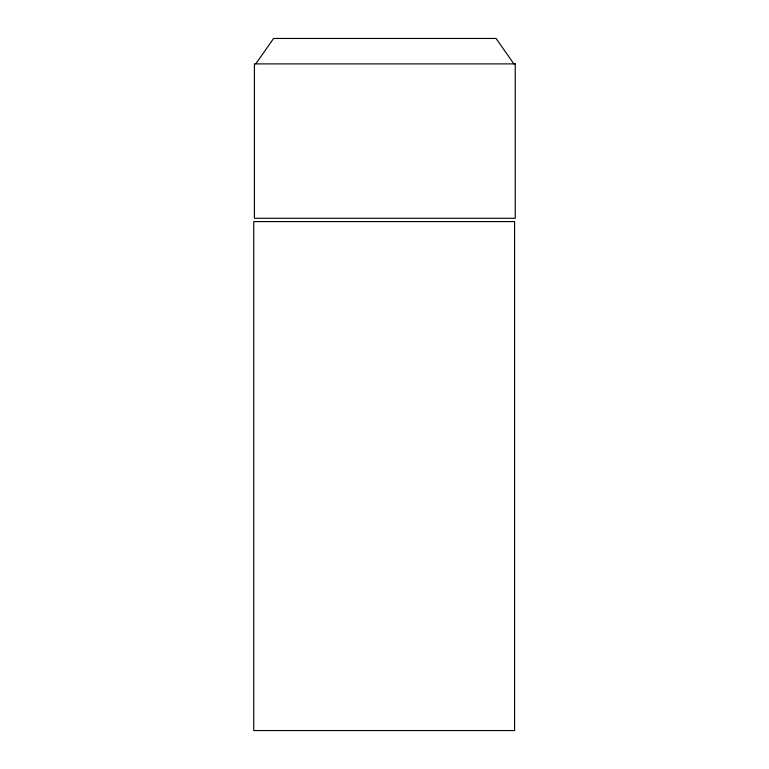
<?xml version="1.0" encoding="UTF-8"?>
<svg xmlns="http://www.w3.org/2000/svg" width="769" height="769" viewBox="0 0 769 769"><rect width="100%" height="100%" fill="white"/><g stroke="black" fill="none" stroke-linecap="round" stroke-linejoin="round"><path stroke-width="1.15" d="M255.798 63.894L273.601 38.45L496.082 38.45L513.875 63.894M515.259 63.894L254.424 63.894L254.424 218.281L515.259 218.281L515.259 63.894M514.576 221.578L253.741 221.578L253.741 730.55L514.576 730.55L514.576 221.578"/></g></svg>
